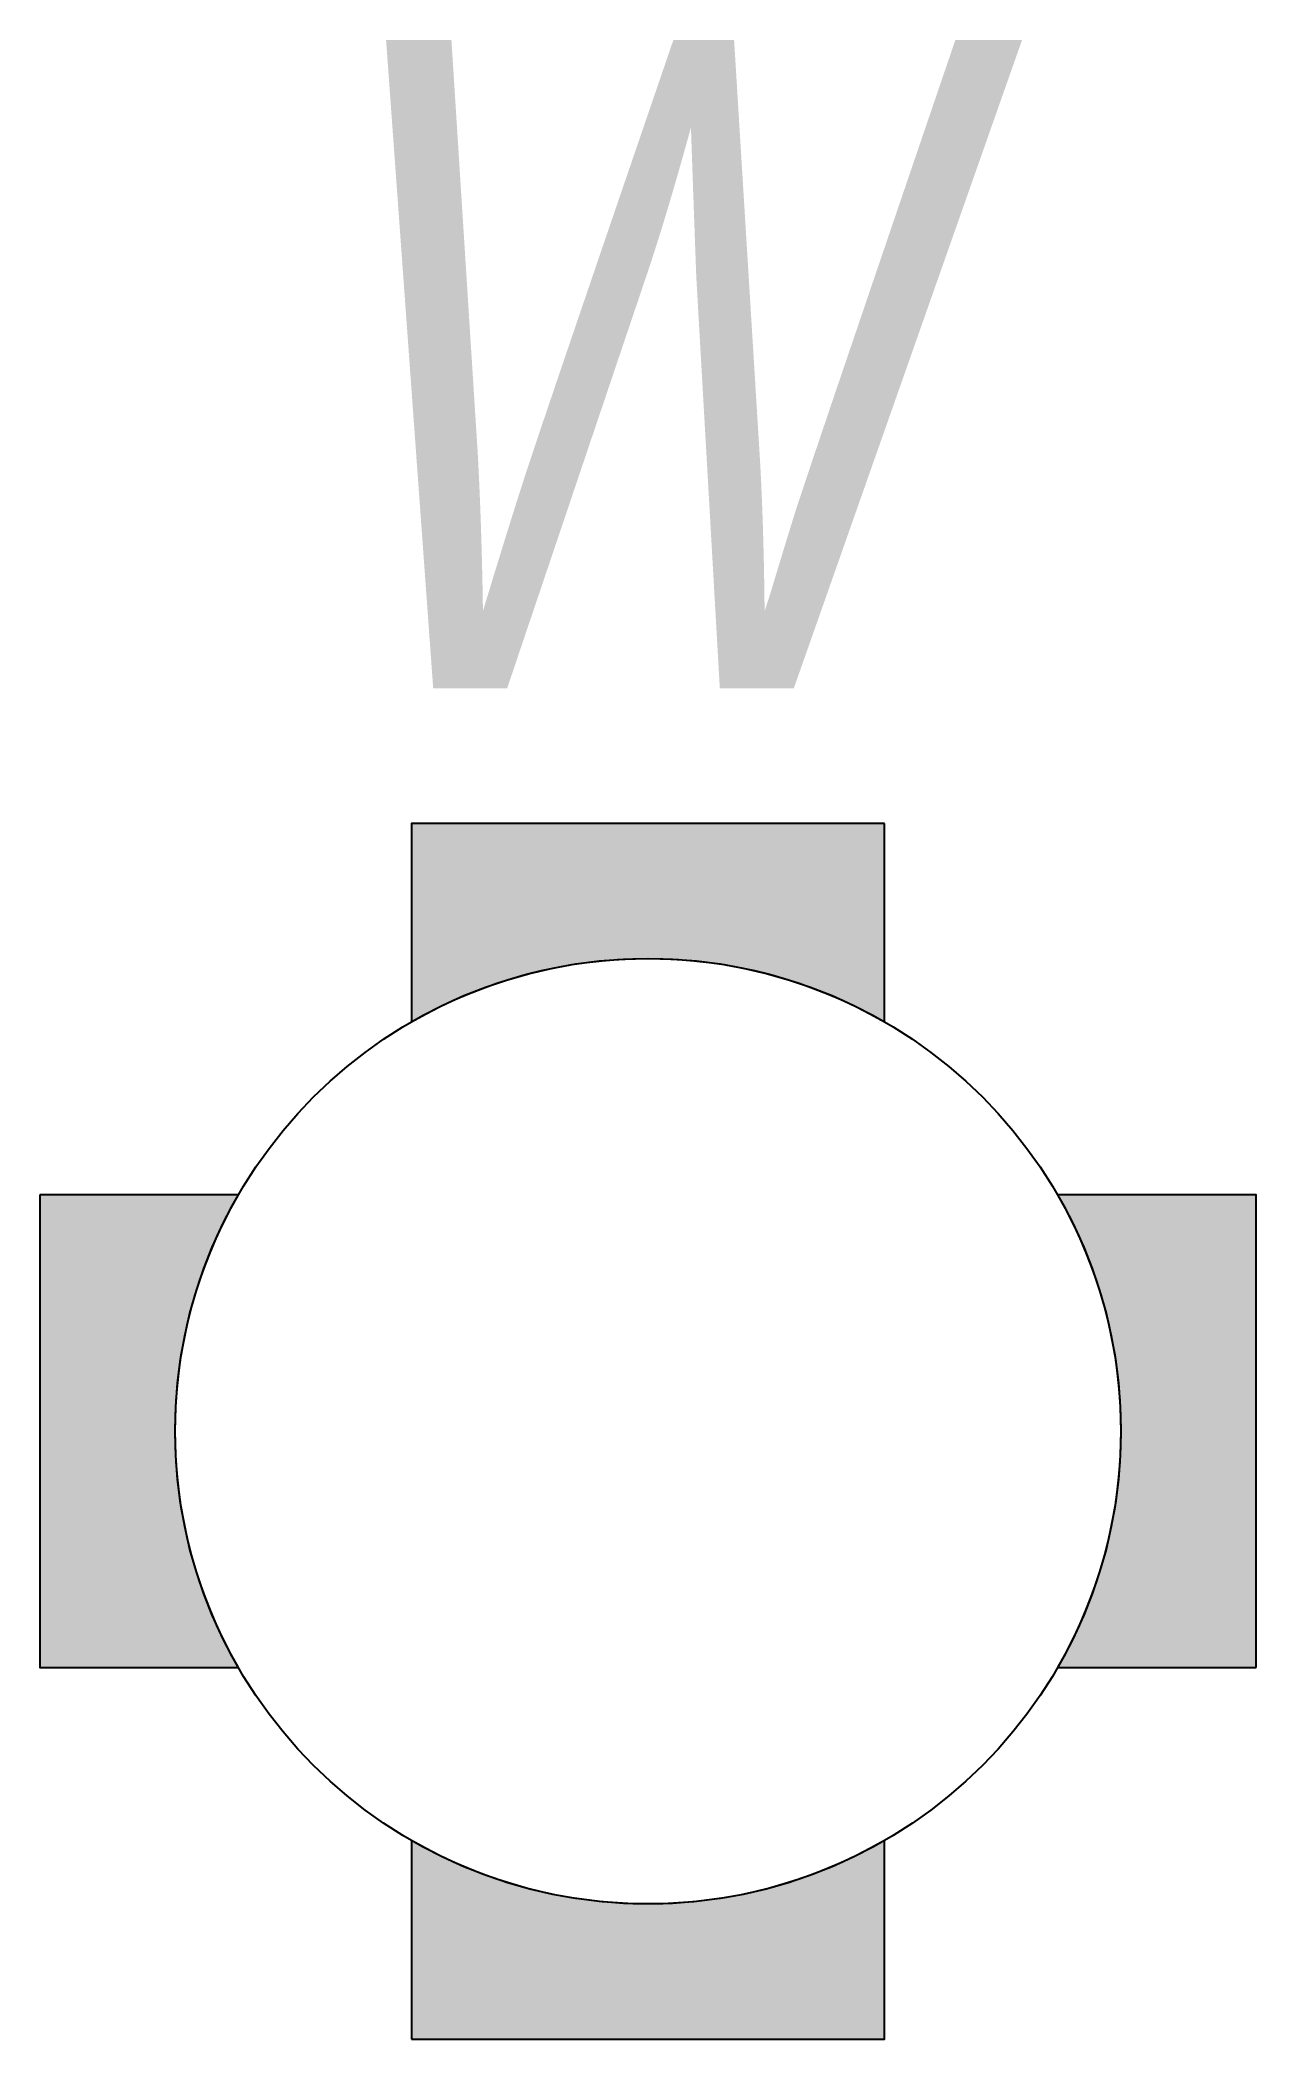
# Model space of a CAD drawing. Extents: x -2.25 to 2.25, y -2.25 to 5.15.
import ezdxf
from ezdxf.enums import TextEntityAlignment as Align

# ---------------------------------------------------------------- set-up
doc = ezdxf.new("R2010")
doc.units = 0
doc.header["$LTSCALE"] = 0.01
doc.header["$MEASUREMENT"] = 0
doc.layers.get('0').update_dxf_attribs({"lineweight": 20})
doc.styles.add('COA_Proposed', font='ariali.ttf', dxfattribs={"height": 2.4})

msp = doc.modelspace()

# ---------------------------------------------------------------- hatches: boundary and pattern name
at = {"linetype": 'ByBlock', "lineweight": -2}
h = msp.add_hatch(color=0, dxfattribs=at)
h.dxf.hatch_style = 1
h.paths.add_polyline_path([(0.875, 2.25), (-0.875, 2.25), (-0.875, 1.5155, -0.267949), (0.875, 1.5155)])
h = msp.add_hatch(color=0, dxfattribs=at)
h.dxf.hatch_style = 1
h.paths.add_polyline_path([(-2.25, 0.875), (-2.25, -0.875), (-1.5155, -0.875, -0.267949), (-1.5155, 0.875)])
h = msp.add_hatch(color=0, dxfattribs=at)
h.dxf.hatch_style = 1
h.paths.add_polyline_path([(2.25, -0.875), (2.25, 0.875), (1.5155, 0.875, -0.267949), (1.5155, -0.875)])
h = msp.add_hatch(color=0, dxfattribs=at)
h.dxf.hatch_style = 1
h.paths.add_polyline_path([(-0.875, -2.25), (0.875, -2.25), (0.875, -1.5155, -0.267949), (-0.875, -1.5155)])

# ---------------------------------------------------------------- linework, layer by layer
at = {"color": 0, "linetype": 'ByBlock', "lineweight": -2}
for points in [[(0.875, 2.25), (-0.875, 2.25), (-0.875, 1.5155, -0.267949), (0.875, 1.5155), (0.875, 2.25)], [(-2.25, 0.875), (-2.25, -0.875), (-1.5155, -0.875, -0.267949), (-1.5155, 0.875), (-2.25, 0.875)], [(2.25, -0.875), (2.25, 0.875), (1.5155, 0.875, -0.267949), (1.5155, -0.875), (2.25, -0.875)], [(-0.875, -2.25), (0.875, -2.25), (0.875, -1.5155, -0.267949), (-0.875, -1.5155), (-0.875, -2.25)]]:
    msp.add_lwpolyline(points, format="xyb", close=True, dxfattribs=at)
msp.add_circle((0, 0), 1.75, dxfattribs=at)

# ---------------------------------------------------------------- texts
at = {"color": 0, "linetype": 'ByBlock', "lineweight": -2, "style": 'COA_Proposed', "width": 0.75}
msp.add_text('W', height=2.4, dxfattribs=at).set_placement((0, 2.75), align=Align.CENTER)

doc.saveas('drawing.dxf')
